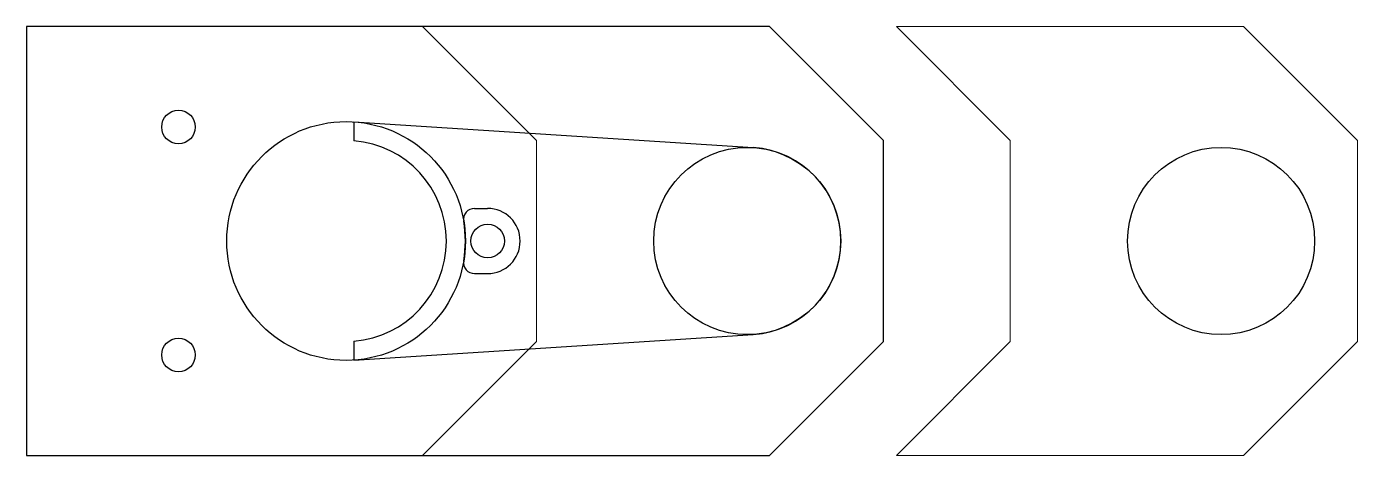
# Model space of a CAD drawing. Header units: millimetres. Extents: x 7 to 252, y 0 to 80.
import ezdxf

# ---------------------------------------------------------------- set-up
doc = ezdxf.new("R2010")
doc.units = ezdxf.units.MM
doc.layers.get('0').update_dxf_attribs({"linetype": 'CONTINUOUS', "true_color": 0xffffff})
doc.layers.add('add', color=5, linetype='CONTINUOUS', lineweight=0, true_color=0x0000ff)
doc.layers.add('help', color=4, linetype='CONTINUOUS', true_color=0x00ffff)

msp = doc.modelspace()

# ---------------------------------------------------------------- linework, layer by layer
for p, q in [((80.13, 79.5), (7.13, 79.5)), ((7.13, 79.5), (7.13, 0.5)), ((144.13, 79.5), (80.13, 79.5)), ((165.13, 58.5), (144.13, 79.5)), ((165.13, 21.5), (165.13, 58.5)), ((144.13, 0.5), (165.13, 21.5)), ((7.13, 0.5), (80.13, 0.5)), ((80.13, 0.5), (144.13, 0.5))]:
    msp.add_line(p, q)
for centre, radius in [((35.13, 61), 3.1), ((66.03, 40), 22), ((140, 40), 17.25), ((227.37, 40), 17.25), ((92.13, 40), 3.1), ((35.13, 19), 3.1)]:
    msp.add_circle(centre, radius)
at = {"layer": 'add'}
for points in [[(80.13, 79.5), (144.13, 79.5), (165.13, 58.5), (165.13, 21.5), (144.13, 0.5), (80.13, 0.5), (101.13, 21.5), (101.13, 58.5), (80.13, 79.5)], [(167.5, 79.5), (231.5, 79.5), (252.5, 58.5), (252.5, 21.5), (231.5, 0.5), (167.5, 0.5), (188.5, 21.5), (188.5, 58.5), (167.5, 79.5)]]:
    msp.add_lwpolyline(points, dxfattribs=at)
msp.add_circle((140, 40), 17.25, dxfattribs=at)
at = {"layer": 'help'}
for p, q in [((67.44, 61.95), (141.11, 57.21)), ((67.44, 61.95), (67.44, 58.45)), ((89.69, 46), (92.13, 46)), ((89.69, 34), (92.13, 34)), ((67.44, 18.05), (141.11, 22.79)), ((67.44, 21.55), (67.44, 18.05))]:
    msp.add_line(p, q, dxfattribs=at)
for centre, radius, start, end in [((66.03, 40), 18.5, 274.3795, 85.6205), ((140, 40), 17.25, 273.6817, 86.3183), ((89.69, 44), 2, 90, 189.5941), ((92.13, 40), 6, 270, 90), ((66.03, 40), 22, 350.4059, 9.5941), ((89.69, 36), 2, 170.4059, 270)]:
    msp.add_arc(centre, radius, start, end, dxfattribs=at)

doc.saveas('drawing.dxf')
